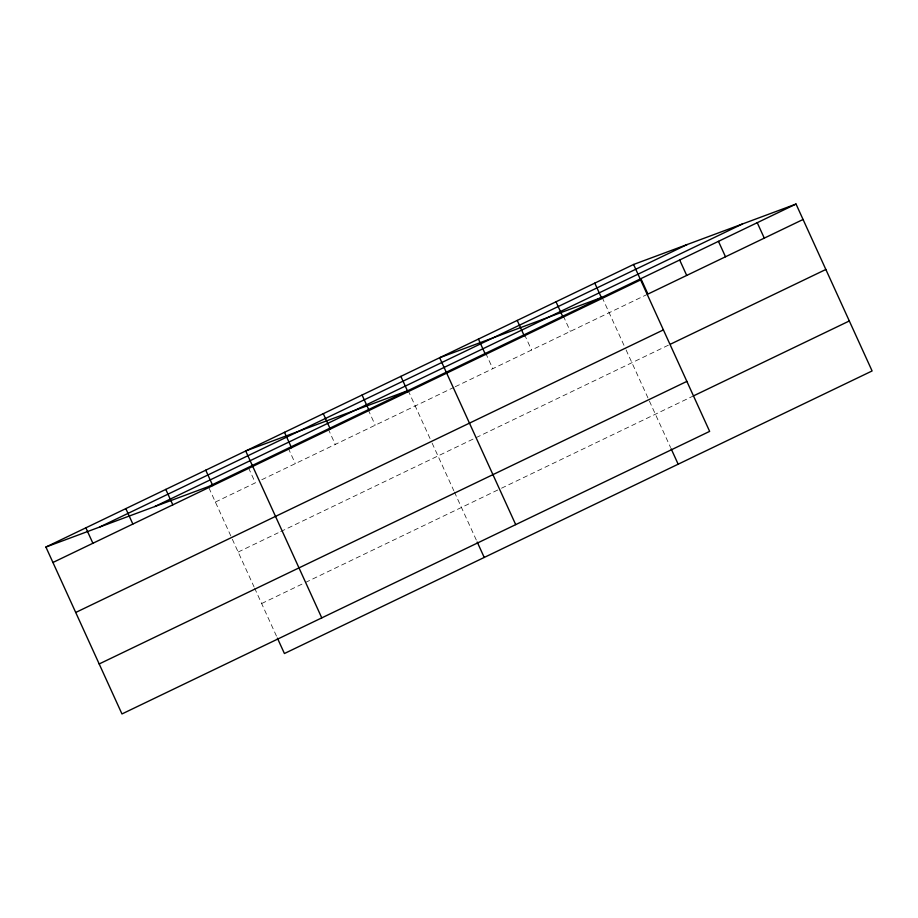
<?xml version="1.0" encoding="UTF-8"?>
<svg xmlns="http://www.w3.org/2000/svg" width="918" height="918" viewBox="0 0 918 918"><rect width="100%" height="100%" fill="white"/><g stroke="black" fill="none" stroke-linecap="round" stroke-linejoin="round"><path stroke-width="0.69" stroke-dasharray="4.59 3.44" d="M215.386 502.054L255.353 482.834L248.319 467.4M261.791 479.735L453.985 387.327M455.236 386.73L647.924 294.081M238.164 552.039L278.131 532.819M280.701 531.579L670.702 344.066M261.63 603.539L304.179 583.079M305.464 582.46L500.23 488.812M501.492 488.215L694.169 395.566M602.105 297.294L625.491 348.611M626.076 349.896L670.576 447.536M563.308 315.941L570.342 331.375M524.522 334.6L531.556 350.033M485.737 353.246L492.771 368.68M408.166 390.54L431.552 441.868M432.137 443.142L453.825 490.728M454.41 492.014L476.637 540.782M368.198 409.761L375.233 425.195M328.242 428.97L335.277 444.404M288.275 448.191L295.309 463.624M208.937 487.906L231.738 537.937M232.323 539.222L254.011 586.797M254.596 588.082L276.823 636.862"/><path stroke-width="1.38" d="M633.581 264.476L709.648 431.38L121.968 713.952L45.9 547.048L633.581 264.476L796.032 204.048L872.1 370.952L284.419 653.524L277.408 638.148M99.511 527.104L687.192 244.532M154.74 506.564L742.433 223.992M796.032 204.048L208.352 486.62L45.9 547.048M52.934 562.482L640.615 279.91M803.066 219.482L647.924 294.081L640.89 278.647M75.712 612.467L663.404 329.895M670.702 344.066L825.856 269.467M99.178 663.966L686.871 381.395M694.169 395.566L849.322 320.967M602.105 297.294L439.653 357.722L515.709 524.626M408.166 390.54L245.714 450.979L321.77 617.883M757.247 222.695L764.281 238.129M718.461 241.342L725.495 256.776M679.676 260.001L686.71 275.434M671.15 448.822L678.161 464.198M594.795 283.123L601.829 298.557M556.01 301.781L563.044 317.215M517.224 320.428L524.258 335.862M478.439 339.075L485.473 354.509M477.222 542.068L484.222 557.444M400.868 376.38L407.89 391.814M362.071 395.027L369.105 410.461M323.285 413.674L330.319 429.108M284.5 432.321L291.534 447.754M205.747 470.188L212.781 485.622M165.791 489.409L172.825 504.843M125.823 508.618L132.858 524.052M85.867 527.839L92.902 543.272"/></g></svg>
